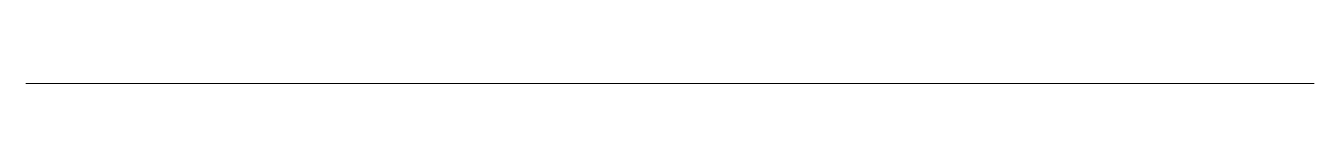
# Model space of a CAD drawing. Header units: millimetres. Extents: x 0 to 6000, y 0 to 0.
import ezdxf

# ---------------------------------------------------------------- set-up
doc = ezdxf.new("R2010")
doc.units = ezdxf.units.MM
doc.header["$LTSCALE"] = 50
doc.layers.add('None', color=7, linetype='Continuous', lineweight=5)

msp = doc.modelspace()

# ---------------------------------------------------------------- linework, layer by layer
at = {"layer": 'None', "color": 7, "linetype": 'Continuous', "lineweight": 5, "transparency": 33554687, "flags": 128}
msp.add_lwpolyline([(0, 0), (6000, 0)], dxfattribs=at)

doc.saveas('drawing.dxf')
